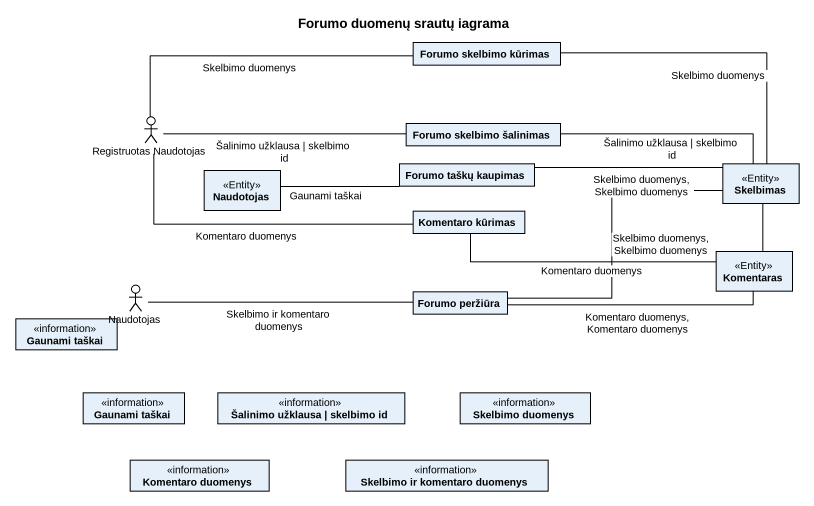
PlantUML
@startuml
title Forumo duomenų srautų iagrama
allowmixing
hide circle
hide empty members
class "Forumo skelbimo kūrimas" as Forumo_skelbimo_kūrimas
actor "Registruotas Naudotojas" as Registruotas_Naudotojas
class "Forumo skelbimo šalinimas" as Forumo_skelbimo_šalinimas
class Naudotojas <<Entity>>
class "Forumo taškų kaupimas" as Forumo_taškų_kaupimas
class Skelbimas <<Entity>>
class "Komentaro kūrimas" as Komentaro_kūrimas
class Komentaras <<Entity>>
actor "Naudotojas" as Naudotojas_2
class "Forumo peržiūra" as Forumo_peržiūra
class "Gaunami taškai" as Gaunami_taškai <<information>>
class "Gaunami taškai" as Gaunami_taškai_2 <<information>>
class "Šalinimo užklausa | skelbimo id" as Šalinimo_užklausa_skelbimo <<information>>
class "Skelbimo duomenys" as Skelbimo_duomenys <<information>>
class "Komentaro duomenys" as Komentaro_duomenys <<information>>
class "Skelbimo ir komentaro duomenys" as Skelbimo_ir_komentaro <<information>>
Forumo_skelbimo_kūrimas -right- Skelbimas : Skelbimo duomenys
Registruotas_Naudotojas -right- Forumo_skelbimo_kūrimas : Skelbimo duomenys
Registruotas_Naudotojas -right- Forumo_skelbimo_šalinimas : Šalinimo užklausa | skelbimo id
Registruotas_Naudotojas -right- Komentaro_kūrimas : Komentaro duomenys
Forumo_skelbimo_šalinimas -right- Skelbimas : Šalinimo užklausa | skelbimo id
Forumo_taškų_kaupimas -left- Naudotojas : Gaunami taškai
Forumo_taškų_kaupimas -right- Skelbimas : Skelbimo duomenys, Skelbimo duomenys
Skelbimas -- Komentaras
Komentaro_kūrimas -right- Komentaras : Komentaro duomenys
Naudotojas_2 -right- Forumo_peržiūra : Skelbimo ir komentaro duomenys
Forumo_peržiūra -right- Skelbimas : Skelbimo duomenys, Skelbimo duomenys
Forumo_peržiūra -right- Komentaras : Komentaro duomenys, Komentaro duomenys
@enduml
